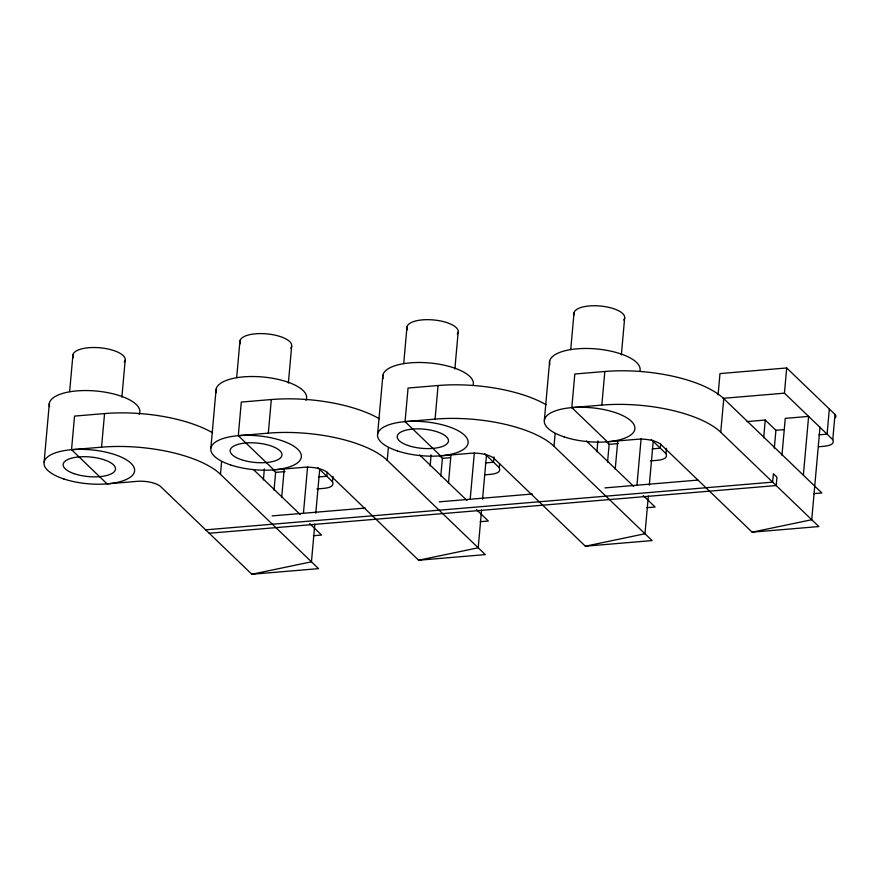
<?xml version="1.0" encoding="UTF-8"?>
<svg xmlns="http://www.w3.org/2000/svg" width="880" height="880" viewBox="0 0 880 880"><rect width="100%" height="100%" fill="white"/><g stroke="black" fill="none" stroke-linecap="round" stroke-linejoin="round"><path stroke-width="1.32" d="M44.11 462.055L49.357 403.26M69.641 391.633L72.93 354.86M71.533 449.702L101.552 447.172A90.948 34.067 5.1 0 1 220.473 474.331L318.56 568.645L251.856 574.255L160.875 486.772A18.194 6.809 5.1 0 0 137.093 481.349L107.074 483.868L71.533 449.702L74.536 416.097L104.555 413.578A90.948 34.067 5.1 0 1 212.608 432.795M101.552 447.172L104.555 413.578M121.891 397.1L125.169 360.327M210.87 448.019L216.117 389.224M220.473 474.331L221.595 461.736M236.676 377.63L239.954 340.857M238.293 435.666L268.312 433.147A90.948 34.067 5.1 0 1 387.233 460.306L485.32 554.62L418.616 560.23L327.635 472.747A18.194 6.809 5.1 0 0 303.853 467.313L273.834 469.843L238.293 435.666L241.296 402.072L271.315 399.542A90.948 34.067 5.1 0 1 379.368 418.77M263.384 479.908L264.352 468.974M268.312 433.147L271.315 399.542M274.043 490.16L275.627 472.384L272.723 469.59M288.376 383.053L291.665 346.269M281.688 497.365L284.251 468.655M303.446 513.172L307.593 466.686M314.82 524.117L311.454 561.814L251.856 574.255M315.788 513.172L319.693 469.425M327.162 472.274L326.81 476.256L318.637 476.938M316.921 488.983C320.87 488.279 335.753 489.016 332.486 481.723L332.97 476.421M377.63 433.994L382.877 375.199M387.233 460.306L388.355 447.7M403.711 363.638L406.989 326.854M405.053 421.641L435.072 419.111A90.948 34.067 5.1 0 1 553.993 446.27L652.08 540.584L585.376 546.205L494.395 458.722A18.194 6.809 5.1 0 0 470.613 453.288L440.594 455.818L405.053 421.641L408.056 388.047L438.075 385.517A90.948 34.067 5.1 0 1 546.128 404.745M430.144 465.883L431.112 454.938M435.072 419.111L438.075 385.517M440.803 476.135L442.387 458.359L439.483 455.565M454.872 368.995L458.15 332.211M448.448 483.34L451.011 454.619M470.206 499.147L474.353 452.661M481.58 510.081L478.214 547.778L418.616 560.23M482.548 499.147L486.453 455.389M494.043 456.918L493.57 462.231L485.397 462.913M485.023 474.837C488.972 474.309 502.535 474.507 499.257 467.698L499.609 463.716M544.39 419.969L549.637 361.174M553.993 446.27L555.115 433.675M570.735 349.635L574.024 312.862M571.813 407.616L601.832 405.086A90.948 34.067 5.1 0 1 720.753 432.245L818.84 526.559L752.136 532.169L661.155 444.686A18.194 6.809 5.1 0 0 637.373 439.263L607.354 441.782L571.813 407.616L574.816 374.011L604.835 371.492A90.948 34.067 5.1 0 1 723.756 398.651L821.843 492.965L813.67 493.647M596.904 451.847L597.883 440.913M601.832 405.086L604.835 371.492M607.563 462.099L609.147 444.323L606.243 441.529M621.357 354.937L624.635 318.164M615.208 469.304L617.771 440.594M636.966 485.122L641.113 438.636M648.34 496.056L644.974 533.753L585.376 546.205M649.319 485.122L653.213 441.364M660.682 444.224L660.33 448.195L652.157 448.888M650.441 460.922C654.39 460.218 669.273 460.955 666.017 453.662L666.49 448.36M718.091 394.801L719.983 373.582L786.687 367.961L835.021 414.436L835.978 415.998L835.549 417.648M720.753 432.245L723.756 398.651M763.664 437.822L765.248 420.046L747.087 421.575M774.323 448.074L775.907 430.298L765.248 420.046M818.543 446.776C822.492 446.259 836.055 446.446 832.777 439.637L784.443 393.162L786.687 367.961M781.968 455.279L785.257 418.363L808.61 416.405L803.363 475.189M819.984 427.339L811.734 519.728L752.136 532.169M829.334 408.969L827.09 434.17L818.917 434.852M832.777 439.637L835.021 414.436M723.184 398.321L784.443 393.162M275.627 472.384L284.966 471.603M442.387 458.359L450.395 457.677M609.147 444.323L618.486 443.542M775.907 430.298L783.915 429.627M272.14 515.9L365.266 508.068M439.219 501.853L532.356 494.01M604.934 487.905L698.071 480.073M205.656 529.837L772.64 482.141L773.388 473.737L776.941 477.158L776.193 485.551L209.209 533.247M313.39 535.733L321.563 535.051L309.716 523.655M480.15 521.708L488.323 521.015L476.476 509.63M646.91 507.683L655.083 506.99L643.236 495.605M651.321 439.538L666.017 453.662M586.366 440.924L633.754 486.486M484.561 453.574L499.257 467.698M419.606 454.949L466.994 500.522M317.801 467.599L332.486 481.723M253.792 469.898L300.234 514.547M49.577 406.659A45.474 17.039 5.1 0 1 95.733 390.995A45.474 17.039 5.1 0 1 139.172 414.403M216.337 392.634A45.474 17.039 5.1 0 1 262.493 376.959A45.474 17.039 5.1 0 1 305.932 400.378M383.108 378.598A45.474 17.039 5.1 0 1 426.943 362.758A45.474 17.039 5.1 0 1 473.264 384.67M574.145 314.765A25.465 9.537 5.1 0 1 601.293 306.119A25.465 9.537 5.1 0 1 623.733 320.012M549.868 364.573A45.474 17.039 5.1 0 1 593.703 348.733A45.474 17.039 5.1 0 1 640.024 370.634M407.539 329.725A25.74 9.647 5.1 0 1 433.323 319.924A25.74 9.647 5.1 0 1 457.226 334.092M73.491 357.786A26.279 9.845 5.1 0 1 99.825 347.776A26.279 9.845 5.1 0 1 124.234 362.241M240.515 343.761A26.015 9.746 5.1 0 1 266.574 333.85A26.015 9.746 5.1 0 1 290.73 348.172M407.913 445.456A25.74 9.647 5.1 0 0 448.36 441.617A25.74 9.647 5.1 0 0 412.214 429.11A25.74 9.647 5.1 0 0 407.913 445.456M74.074 473.649A26.279 9.845 5.1 0 0 115.379 469.733A26.279 9.845 5.1 0 0 78.463 456.962A26.279 9.845 5.1 0 0 74.074 473.649M240.988 459.558A26.015 9.746 5.1 0 0 281.864 455.675A26.015 9.746 5.1 0 0 245.333 443.036A26.015 9.746 5.1 0 0 240.988 459.558M63.789 478.951A45.474 17.039 5.1 0 0 134.497 471.515A45.474 17.039 5.1 0 0 69.619 449.878A45.474 17.039 5.1 0 0 63.789 478.951M230.56 464.926A45.474 17.039 5.1 0 0 301.257 457.49A45.474 17.039 5.1 0 0 236.379 435.853A45.474 17.039 5.1 0 0 230.56 464.926M397.32 450.901A45.474 17.039 5.1 0 0 468.017 443.454A45.474 17.039 5.1 0 0 403.139 421.817A45.474 17.039 5.1 0 0 397.32 450.901M564.08 436.876A45.474 17.039 5.1 0 0 634.777 429.429A45.474 17.039 5.1 0 0 569.899 407.792A45.474 17.039 5.1 0 0 564.08 436.876"/></g></svg>
